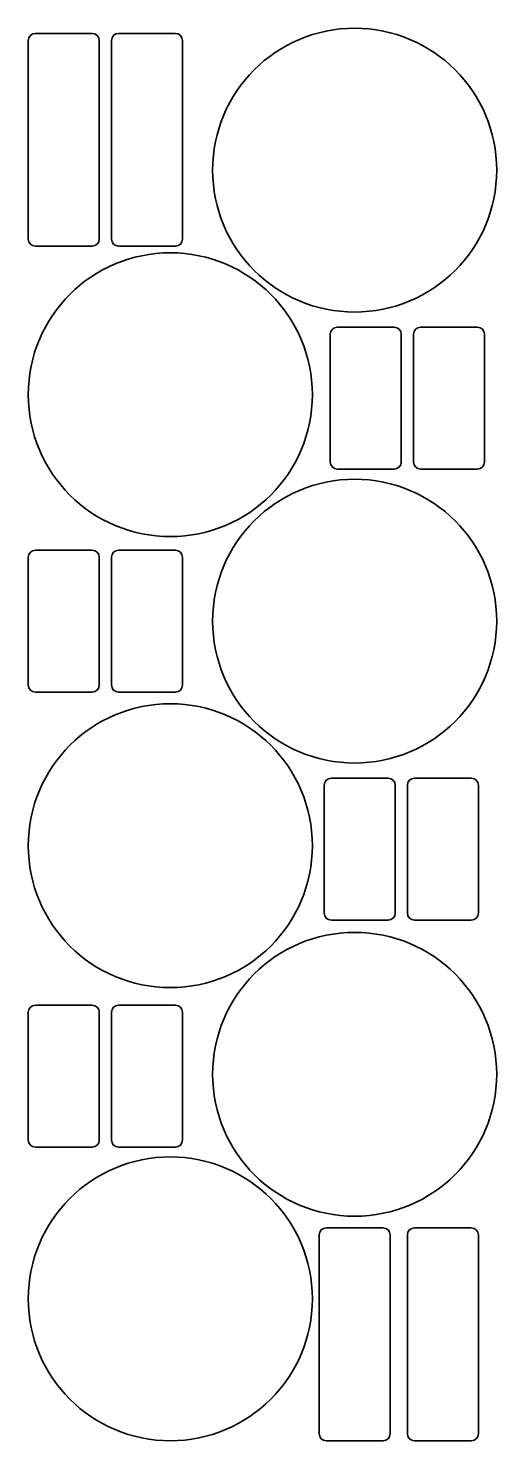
# Model space of a CAD drawing. Header units: inches. Extents: x -52 to 938, y -1779 to 1207.
import ezdxf

# ---------------------------------------------------------------- set-up
doc = ezdxf.new("R2010")
doc.units = ezdxf.units.IN
doc.header["$MEASUREMENT"] = 0
doc.layers.add('Capa 1', color=7, linetype='Continuous')

# ---------------------------------------------------------------- blocks, each defined once
blk = doc.blocks.new('block 2')
at = {"layer": 'Capa 1', "color": 250, "lineweight": 35, "true_color": 0x201815}
for points in [[(83.3, -1158.3), (83.3, -1158.3), (-36.7, -1158.3), (-36.7, -1158.3), (-45, -1158.3), (-51.7, -1151.6), (-51.7, -1143.3), (-51.7, -1143.3), (-51.7, -873.3), (-51.7, -873.3), (-51.7, -865), (-45, -858.3), (-36.7, -858.3), (-36.7, -858.3), (83.3, -858.3), (83.3, -858.3), (91.6, -858.3), (98.3, -865), (98.3, -873.3), (98.3, -873.3), (98.3, -1143.3), (98.3, -1143.3), (98.3, -1151.6), (91.6, -1158.3), (83.3, -1158.3)], [(259, -1158.3), (259, -1158.3), (139, -1158.3), (139, -1158.3), (130.7, -1158.3), (124, -1151.6), (124, -1143.3), (124, -1143.3), (124, -873.3), (124, -873.3), (124, -865), (130.7, -858.3), (139, -858.3), (139, -858.3), (259, -858.3), (259, -858.3), (267.2, -858.3), (274, -865), (274, -873.3), (274, -873.3), (274, -1143.3), (274, -1143.3), (274, -1151.6), (267.2, -1158.3), (259, -1158.3)]]:
    blk.add_open_spline(points, degree=3, knots=[0, 0, 0, 0, 1, 1, 1, 2, 2, 2, 3, 3, 3, 4, 4, 4, 5, 5, 5, 6, 6, 6, 7, 7, 7, 8, 8, 8, 8], dxfattribs=at)

msp = doc.modelspace()

# ---------------------------------------------------------------- linework, layer by layer
at = {"layer": 'Capa 1', "color": 250, "lineweight": 35, "true_color": 0x201815}
for points, knots in [([(83.3, 746.2), (83.3, 746.2), (-36.7, 746.2), (-36.7, 746.2), (-45, 746.2), (-51.7, 752.9), (-51.7, 761.2), (-51.7, 761.2), (-51.7, 1181.2), (-51.7, 1181.2), (-51.7, 1189.5), (-45, 1196.2), (-36.7, 1196.2), (-36.7, 1196.2), (83.3, 1196.2), (83.3, 1196.2), (91.6, 1196.2), (98.3, 1189.5), (98.3, 1181.2), (98.3, 1181.2), (98.3, 761.2), (98.3, 761.2), (98.3, 752.9), (91.6, 746.2), (83.3, 746.2)], [0, 0, 0, 0, 1, 1, 1, 2, 2, 2, 3, 3, 3, 4, 4, 4, 5, 5, 5, 6, 6, 6, 7, 7, 7, 8, 8, 8, 8]), ([(259, 746.2), (259, 746.2), (139, 746.2), (139, 746.2), (130.7, 746.2), (124, 752.9), (124, 761.2), (124, 761.2), (124, 1181.2), (124, 1181.2), (124, 1189.5), (130.7, 1196.2), (139, 1196.2), (139, 1196.2), (259, 1196.2), (259, 1196.2), (267.2, 1196.2), (274, 1189.5), (274, 1181.2), (274, 1181.2), (274, 761.2), (274, 761.2), (274, 752.9), (267.2, 746.2), (259, 746.2)], [0, 0, 0, 0, 1, 1, 1, 2, 2, 2, 3, 3, 3, 4, 4, 4, 5, 5, 5, 6, 6, 6, 7, 7, 7, 8, 8, 8, 8]), ([(937.7, 907), (937.7, 741.3), (803.4, 607), (637.7, 607), (472, 607), (337.7, 741.3), (337.7, 907), (337.7, 1072.7), (472, 1207), (637.7, 1207), (803.4, 1207), (937.7, 1072.7), (937.7, 907)], [0, 0, 0, 0, 1, 1, 1, 2, 2, 2, 3, 3, 3, 4, 4, 4, 4]), ([(548.3, 432.3), (548.3, 266.6), (414, 132.3), (248.3, 132.3), (82.6, 132.3), (-51.7, 266.6), (-51.7, 432.3), (-51.7, 597.9), (82.6, 732.3), (248.3, 732.3), (414, 732.3), (548.3, 597.9), (548.3, 432.3)], [0, 0, 0, 0, 1, 1, 1, 2, 2, 2, 3, 3, 3, 4, 4, 4, 4]), ([(721.2, 275.1), (721.2, 275.1), (601.2, 275.1), (601.2, 275.1), (592.9, 275.1), (586.2, 281.8), (586.2, 290.1), (586.2, 290.1), (586.2, 560.1), (586.2, 560.1), (586.2, 568.4), (592.9, 575.1), (601.2, 575.1), (601.2, 575.1), (721.2, 575.1), (721.2, 575.1), (729.5, 575.1), (736.2, 568.4), (736.2, 560.1), (736.2, 560.1), (736.2, 290.1), (736.2, 290.1), (736.2, 281.8), (729.5, 275.1), (721.2, 275.1)], [0, 0, 0, 0, 1, 1, 1, 2, 2, 2, 3, 3, 3, 4, 4, 4, 5, 5, 5, 6, 6, 6, 7, 7, 7, 8, 8, 8, 8]), ([(896.9, 275.1), (896.9, 275.1), (776.9, 275.1), (776.9, 275.1), (768.6, 275.1), (761.9, 281.8), (761.9, 290.1), (761.9, 290.1), (761.9, 560.1), (761.9, 560.1), (761.9, 568.4), (768.6, 575.1), (776.9, 575.1), (776.9, 575.1), (896.9, 575.1), (896.9, 575.1), (905.2, 575.1), (911.9, 568.4), (911.9, 560.1), (911.9, 560.1), (911.9, 290.1), (911.9, 290.1), (911.9, 281.8), (905.2, 275.1), (896.9, 275.1)], [0, 0, 0, 0, 1, 1, 1, 2, 2, 2, 3, 3, 3, 4, 4, 4, 5, 5, 5, 6, 6, 6, 7, 7, 7, 8, 8, 8, 8]), ([(937.7, -46.4), (937.7, -212.1), (803.4, -346.4), (637.7, -346.4), (472, -346.4), (337.7, -212.1), (337.7, -46.4), (337.7, 119.3), (472, 253.6), (637.7, 253.6), (803.4, 253.6), (937.7, 119.3), (937.7, -46.4)], [0, 0, 0, 0, 1, 1, 1, 2, 2, 2, 3, 3, 3, 4, 4, 4, 4]), ([(83.3, -196.4), (83.3, -196.4), (-36.7, -196.4), (-36.7, -196.4), (-45, -196.4), (-51.7, -189.7), (-51.7, -181.4), (-51.7, -181.4), (-51.7, 88.6), (-51.7, 88.6), (-51.7, 96.9), (-45, 103.6), (-36.7, 103.6), (-36.7, 103.6), (83.3, 103.6), (83.3, 103.6), (91.6, 103.6), (98.3, 96.9), (98.3, 88.6), (98.3, 88.6), (98.3, -181.4), (98.3, -181.4), (98.3, -189.7), (91.6, -196.4), (83.3, -196.4)], [0, 0, 0, 0, 1, 1, 1, 2, 2, 2, 3, 3, 3, 4, 4, 4, 5, 5, 5, 6, 6, 6, 7, 7, 7, 8, 8, 8, 8]), ([(259, -196.4), (259, -196.4), (139, -196.4), (139, -196.4), (130.7, -196.4), (124, -189.7), (124, -181.4), (124, -181.4), (124, 88.6), (124, 88.6), (124, 96.9), (130.7, 103.6), (139, 103.6), (139, 103.6), (259, 103.6), (259, 103.6), (267.2, 103.6), (274, 96.9), (274, 88.6), (274, 88.6), (274, -181.4), (274, -181.4), (274, -189.7), (267.2, -196.4), (259, -196.4)], [0, 0, 0, 0, 1, 1, 1, 2, 2, 2, 3, 3, 3, 4, 4, 4, 5, 5, 5, 6, 6, 6, 7, 7, 7, 8, 8, 8, 8]), ([(548.3, -521.1), (548.3, -686.8), (414, -821.1), (248.3, -821.1), (82.6, -821.1), (-51.7, -686.8), (-51.7, -521.1), (-51.7, -355.4), (82.6, -221.1), (248.3, -221.1), (414, -221.1), (548.3, -355.4), (548.3, -521.1)], [0, 0, 0, 0, 1, 1, 1, 2, 2, 2, 3, 3, 3, 4, 4, 4, 4]), ([(708.4, -678.5), (708.4, -678.5), (588.4, -678.5), (588.4, -678.5), (580.1, -678.5), (573.4, -671.8), (573.4, -663.5), (573.4, -663.5), (573.4, -393.5), (573.4, -393.5), (573.4, -385.3), (580.1, -378.5), (588.4, -378.5), (588.4, -378.5), (708.4, -378.5), (708.4, -378.5), (716.7, -378.5), (723.4, -385.3), (723.4, -393.5), (723.4, -393.5), (723.4, -663.5), (723.4, -663.5), (723.4, -671.8), (716.7, -678.5), (708.4, -678.5)], [0, 0, 0, 0, 1, 1, 1, 2, 2, 2, 3, 3, 3, 4, 4, 4, 5, 5, 5, 6, 6, 6, 7, 7, 7, 8, 8, 8, 8]), ([(884, -678.5), (884, -678.5), (764, -678.5), (764, -678.5), (755.8, -678.5), (749, -671.8), (749, -663.5), (749, -663.5), (749, -393.5), (749, -393.5), (749, -385.3), (755.8, -378.5), (764, -378.5), (764, -378.5), (884, -378.5), (884, -378.5), (892.3, -378.5), (899, -385.3), (899, -393.5), (899, -393.5), (899, -663.5), (899, -663.5), (899, -671.8), (892.3, -678.5), (884, -678.5)], [0, 0, 0, 0, 1, 1, 1, 2, 2, 2, 3, 3, 3, 4, 4, 4, 5, 5, 5, 6, 6, 6, 7, 7, 7, 8, 8, 8, 8]), ([(937.7, -1004.4), (937.7, -1170.1), (803.4, -1304.4), (637.7, -1304.4), (472, -1304.4), (337.7, -1170.1), (337.7, -1004.4), (337.7, -838.7), (472, -704.4), (637.7, -704.4), (803.4, -704.4), (937.7, -838.7), (937.7, -1004.4)], [0, 0, 0, 0, 1, 1, 1, 2, 2, 2, 3, 3, 3, 4, 4, 4, 4]), ([(548.3, -1479.1), (548.3, -1644.8), (414, -1779.1), (248.3, -1779.1), (82.6, -1779.1), (-51.7, -1644.8), (-51.7, -1479.1), (-51.7, -1313.4), (82.6, -1179.1), (248.3, -1179.1), (414, -1179.1), (548.3, -1313.4), (548.3, -1479.1)], [0, 0, 0, 0, 1, 1, 1, 2, 2, 2, 3, 3, 3, 4, 4, 4, 4]), ([(697.7, -1779.1), (697.7, -1779.1), (577.7, -1779.1), (577.7, -1779.1), (569.4, -1779.1), (562.7, -1772.4), (562.7, -1764.1), (562.7, -1764.1), (562.7, -1344.1), (562.7, -1344.1), (562.7, -1335.8), (569.4, -1329.1), (577.7, -1329.1), (577.7, -1329.1), (697.7, -1329.1), (697.7, -1329.1), (706, -1329.1), (712.7, -1335.8), (712.7, -1344.1), (712.7, -1344.1), (712.7, -1764.1), (712.7, -1764.1), (712.7, -1772.4), (706, -1779.1), (697.7, -1779.1)], [0, 0, 0, 0, 1, 1, 1, 2, 2, 2, 3, 3, 3, 4, 4, 4, 5, 5, 5, 6, 6, 6, 7, 7, 7, 8, 8, 8, 8]), ([(884, -1779.1), (884, -1779.1), (764, -1779.1), (764, -1779.1), (755.8, -1779.1), (749, -1772.4), (749, -1764.1), (749, -1764.1), (749, -1344.1), (749, -1344.1), (749, -1335.8), (755.8, -1329.1), (764, -1329.1), (764, -1329.1), (884, -1329.1), (884, -1329.1), (892.3, -1329.1), (899, -1335.8), (899, -1344.1), (899, -1344.1), (899, -1764.1), (899, -1764.1), (899, -1772.4), (892.3, -1779.1), (884, -1779.1)], [0, 0, 0, 0, 1, 1, 1, 2, 2, 2, 3, 3, 3, 4, 4, 4, 5, 5, 5, 6, 6, 6, 7, 7, 7, 8, 8, 8, 8])]:
    msp.add_open_spline(points, degree=3, knots=knots, dxfattribs=at)

# ---------------------------------------------------------------- block references
at = {"layer": 'Capa 1'}
msp.add_blockref('block 2', (0, 0), dxfattribs=at)

doc.saveas('drawing.dxf')
